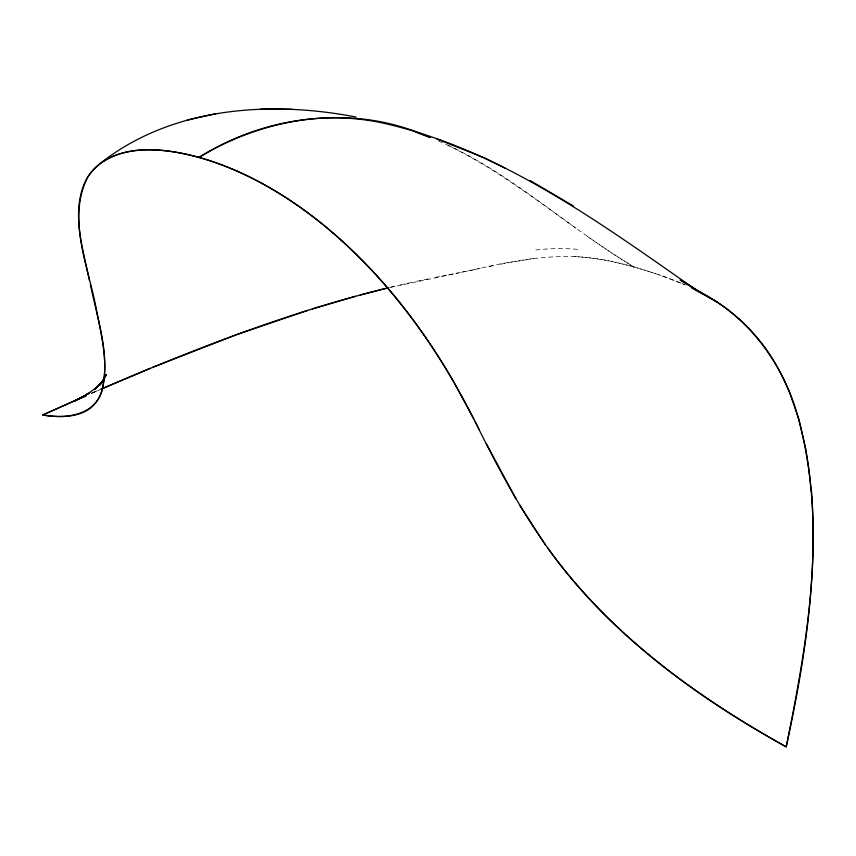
<?xml version="1.0" encoding="UTF-8"?>
<svg xmlns="http://www.w3.org/2000/svg" width="856" height="856" viewBox="0 0 856 856"><rect width="100%" height="100%" fill="white"/><g stroke="black" fill="none" stroke-linecap="round" stroke-linejoin="round"><path stroke-width="0.64" stroke-dasharray="4.28 3.21" d="M93.593 392.38L97.21 390.764L91.442 393.289M91.581 393.236L98.579 390.186M91.549 393.279L99.927 389.673M390.903 287.177L397.965 285.508M389.919 287.423L480.312 268.377M400.308 284.962L414.358 281.806M416.69 281.303L430.654 278.361M474.78 269.522C520.63 258.844 568.876 250.455 615.357 262.321C630.786 265.777 645.97 270.325 660.928 275.45M488.851 266.601L495.913 265.146M435.297 277.408L446.896 275.086M472.448 269.993L460.806 272.336M500.632 264.183L533.673 258.426M449.207 274.626L458.484 272.796M574.611 256.565C612.907 258.865 650.111 270.442 685.367 285.016M663.1 276.21L681.076 283.122M438.475 141.112L444.51 143.637M682.114 283.55L685.175 284.887M447.988 145.295C494.244 166.877 534.733 198.421 575.874 228.178M445.676 144.236C513.739 176.7 569.818 228.317 634.05 267.04L610.521 252.327L587.377 236.427M535.867 249.973A195.543 128.4 -28 0 1 578.549 249.46"/><path stroke-width="1.28" d="M105.138 376.629L106.358 374.607L100.762 383.788L101.832 382.268M99.788 385.478L106.358 374.607M102.988 380.899L94.588 389.534L104.207 379.69L95.508 388.538L97.456 386.869L86.788 394.477L88.232 393.589L74.729 400.972L89.73 392.904M89.463 280.64C83.182 249.289 71.583 214.974 84.241 183.708C87.729 175.726 93.272 168.643 100.248 163.41C171.607 107 269.597 100.302 356.021 117.026M102.249 161.966C131.086 143.637 167.819 149.169 199.041 157.397A349.804 135.237 46.6 0 1 237.123 171.104M86.253 395.59L79.127 398.875L86.36 395.633M84.284 396.456L42.8 414.978C56.624 417.011 71.551 417.921 84.519 411.79A213.733 82.636 46.6 0 0 101.768 391.117C110.756 355.572 97.381 319.309 90.394 284.588M84.584 396.307L42.8 414.978C64.703 419.237 94.706 415.802 101.939 390.7C108.562 365.031 102.11 338.462 97.038 313.114C89.698 269.051 66.04 220.463 87.687 177.16C108.701 145.531 152.4 146.932 185.377 154.005C234.704 165.09 279.773 190.396 319.181 221.544A197.522 76.366 46.6 0 1 361.211 259.315C410.131 308.577 448.523 367.331 479.071 429.466M100.922 389.18L150.239 368.326M101.126 389.159C194.494 348.895 289.745 311.862 388.688 287.712M152.593 367.352L235.742 334.964L307.593 310.396M312.387 308.898L355.379 296.294M360.141 295.01L388.549 287.744M215.723 113.73L187.282 120.043M260.513 109.14L292.046 109.279M788.526 390.293A550.718 343.684 -35.4 0 0 773.022 359.638C758.823 336.451 739.391 316.527 716.579 301.761L680.103 279.901L695.447 289.403C599.938 222.86 503.168 151.576 387.864 124.206C323.686 108.605 254.574 122.419 199.041 157.397C267.917 115.432 355.486 103.255 430.033 137.57M416.144 132.295L429.84 137.367M436.838 138.95L484.378 157.868L505.19 168.193M237.144 171.157C265.82 183.805 292.538 200.614 317.169 219.949A198.892 76.901 46.6 0 1 370.851 269.308C395.493 295.513 417.493 324.135 436.967 354.373M691.199 287.648L716.579 301.761M695.832 290.12C743.062 312.333 777.644 355.818 794.304 404.728C829.4 516.029 808.845 635.238 786.215 746.86C695.158 696.484 608.52 633.055 547.466 547.626M530.067 180.488L573.306 205.943M545.411 544.758L519.421 504.74M516.093 499.08L486.24 443.558M473.635 418.851L454.204 382.75A351.923 136.061 46.6 0 0 436.977 354.373M475.048 421.601L476.46 424.351C503.628 479.028 532.903 533.299 572.696 580.004C631.535 649.576 707.12 702.701 786.215 746.86C804.437 662.951 818.036 576.751 811.456 490.659M788.718 390.175L798.926 419.28L806.491 452.086M806.234 452.203A850.179 529.115 -36 0 1 811.092 490.809"/></g></svg>
